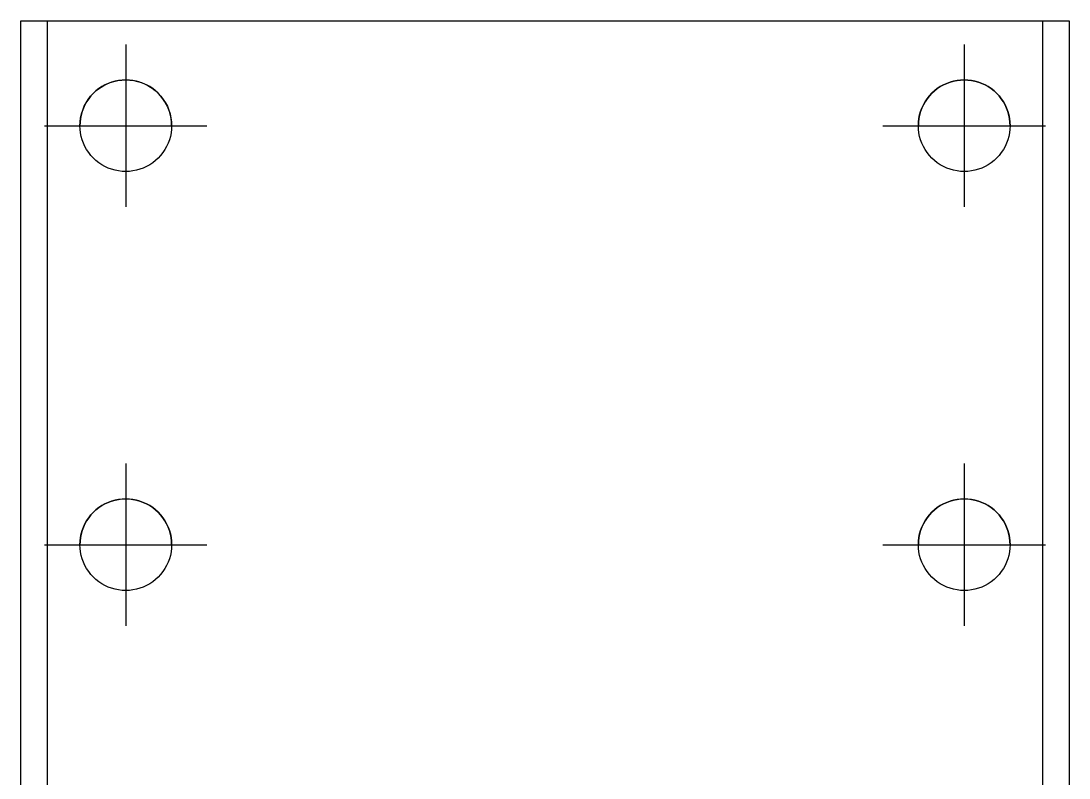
# Model space of a CAD drawing. Extents: x 0 to 634, y -8 to 556.
# Drawn here: x 575.53 to 615.53, y 280.38 to 309.29 of the extents above; entities that cross this region are included whole.
import ezdxf

# ---------------------------------------------------------------- set-up
doc = ezdxf.new("R2010")
doc.units = 0
doc.header["$LTSCALE"] = 0.5
doc.linetypes.add('CENTER', pattern=[50.8, 31.75, -6.35, 6.35, -6.35])
doc.layers.add('MSM_CENTER', color=1, linetype='CENTER')
doc.layers.add('MSM_CONTINUOUS', color=7, linetype='CONTINUOUS')

msp = doc.modelspace()

# ---------------------------------------------------------------- linework, layer by layer
at = {"layer": 'MSM_CENTER'}
for p, q in [((579.526, 308.387), (579.526, 302.187)), ((611.526, 308.387), (611.526, 302.187)), ((576.426, 305.287), (582.626, 305.287)), ((608.426, 305.287), (614.626, 305.287)), ((579.526, 292.387), (579.526, 286.187)), ((611.526, 292.387), (611.526, 286.187)), ((576.426, 289.287), (582.626, 289.287)), ((608.426, 289.287), (614.626, 289.287))]:
    msp.add_line(p, q, dxfattribs=at)
at = {"layer": 'MSM_CONTINUOUS'}
for p, q in [((575.526, 278.287), (575.526, 309.287)), ((575.526, 309.287), (576.526, 309.287)), ((576.526, 309.287), (576.526, 278.287)), ((576.526, 309.287), (614.526, 309.287)), ((614.526, 278.287), (614.526, 309.287)), ((614.526, 309.287), (615.526, 309.287)), ((615.526, 309.287), (615.526, 278.287)), ((578.523, 306.721), (578.651, 306.803)), ((578.732, 306.846), (578.612, 306.779)), ((578.651, 306.803), (578.787, 306.873)), ((578.857, 306.904), (578.732, 306.846)), ((578.787, 306.873), (578.928, 306.932)), ((578.986, 306.951), (578.857, 306.904)), ((578.928, 306.932), (579.074, 306.978)), ((579.118, 306.988), (578.986, 306.951)), ((579.074, 306.978), (579.223, 307.011)), ((579.253, 307.015), (579.118, 306.988)), ((579.223, 307.011), (579.374, 307.031)), ((579.389, 307.031), (579.253, 307.015)), ((579.374, 307.031), (579.526, 307.037)), ((579.526, 307.037), (579.389, 307.031)), ((579.526, 307.037), (579.679, 307.031)), ((579.664, 307.031), (579.526, 307.037)), ((579.8, 307.015), (579.664, 307.031)), ((579.679, 307.031), (579.83, 307.011)), ((579.935, 306.988), (579.8, 307.015)), ((579.83, 307.011), (579.979, 306.978)), ((580.067, 306.951), (579.935, 306.988)), ((579.979, 306.978), (580.125, 306.932)), ((580.196, 306.904), (580.067, 306.951)), ((580.125, 306.932), (580.266, 306.873)), ((580.321, 306.846), (580.196, 306.904)), ((580.266, 306.873), (580.401, 306.803)), ((580.441, 306.779), (580.321, 306.846)), ((580.401, 306.803), (580.53, 306.721)), ((610.612, 306.78), (610.732, 306.847)), ((610.732, 306.846), (610.612, 306.779)), ((610.732, 306.847), (610.857, 306.904)), ((610.857, 306.904), (610.732, 306.846)), ((610.857, 306.904), (610.986, 306.952)), ((610.986, 306.951), (610.857, 306.904)), ((610.986, 306.952), (611.118, 306.989)), ((611.118, 306.988), (610.986, 306.951)), ((611.118, 306.989), (611.253, 307.016)), ((611.253, 307.015), (611.118, 306.988)), ((611.253, 307.016), (611.389, 307.032)), ((611.389, 307.031), (611.253, 307.015)), ((611.389, 307.032), (611.526, 307.037)), ((611.526, 307.037), (611.389, 307.031)), ((611.526, 307.037), (611.664, 307.032)), ((611.664, 307.031), (611.526, 307.037)), ((611.664, 307.032), (611.8, 307.016)), ((611.8, 307.015), (611.664, 307.031)), ((611.8, 307.016), (611.935, 306.989)), ((611.935, 306.988), (611.8, 307.015)), ((611.935, 306.989), (612.067, 306.952)), ((612.067, 306.951), (611.935, 306.988)), ((612.067, 306.952), (612.196, 306.904)), ((612.196, 306.904), (612.067, 306.951)), ((612.196, 306.904), (612.321, 306.847)), ((612.321, 306.846), (612.196, 306.904)), ((612.321, 306.847), (612.441, 306.78)), ((612.441, 306.779), (612.321, 306.846)), ((578.093, 306.291), (578.186, 306.412)), ((578.196, 306.423), (578.111, 306.315)), ((578.186, 306.412), (578.289, 306.525)), ((578.289, 306.524), (578.196, 306.423)), ((578.289, 306.525), (578.402, 306.628)), ((578.39, 306.617), (578.289, 306.524)), ((578.498, 306.703), (578.39, 306.617)), ((578.402, 306.628), (578.523, 306.721)), ((578.612, 306.779), (578.498, 306.703)), ((580.555, 306.703), (580.441, 306.779)), ((580.53, 306.721), (580.651, 306.628)), ((580.663, 306.617), (580.555, 306.703)), ((580.651, 306.628), (580.764, 306.525)), ((580.764, 306.524), (580.663, 306.617)), ((580.764, 306.525), (580.867, 306.412)), ((580.857, 306.423), (580.764, 306.524)), ((580.942, 306.315), (580.857, 306.423)), ((580.867, 306.412), (580.96, 306.291)), ((610.111, 306.316), (610.196, 306.424)), ((610.196, 306.423), (610.111, 306.315)), ((610.196, 306.424), (610.289, 306.525)), ((610.289, 306.524), (610.196, 306.423)), ((610.289, 306.525), (610.39, 306.618)), ((610.39, 306.617), (610.289, 306.524)), ((610.39, 306.618), (610.498, 306.703)), ((610.498, 306.703), (610.39, 306.617)), ((610.498, 306.703), (610.612, 306.78)), ((610.612, 306.779), (610.498, 306.703)), ((612.441, 306.78), (612.555, 306.703)), ((612.555, 306.703), (612.441, 306.779)), ((612.555, 306.703), (612.663, 306.618)), ((612.663, 306.617), (612.555, 306.703)), ((612.663, 306.618), (612.764, 306.525)), ((612.764, 306.524), (612.663, 306.617)), ((612.764, 306.525), (612.857, 306.424)), ((612.857, 306.423), (612.764, 306.524)), ((612.857, 306.424), (612.942, 306.316)), ((612.942, 306.315), (612.857, 306.423)), ((577.882, 305.886), (577.94, 306.027)), ((577.967, 306.081), (577.91, 305.956)), ((577.94, 306.027), (578.011, 306.162)), ((578.034, 306.201), (577.967, 306.081)), ((578.011, 306.162), (578.093, 306.291)), ((578.111, 306.315), (578.034, 306.201)), ((581.019, 306.201), (580.942, 306.315)), ((580.96, 306.291), (581.042, 306.162)), ((581.086, 306.081), (581.019, 306.201)), ((581.042, 306.162), (581.113, 306.027)), ((581.143, 305.956), (581.086, 306.081)), ((581.113, 306.027), (581.171, 305.886)), ((609.91, 305.957), (609.967, 306.082)), ((609.967, 306.081), (609.91, 305.956)), ((609.967, 306.082), (610.034, 306.202)), ((610.034, 306.201), (609.967, 306.081)), ((610.034, 306.202), (610.111, 306.316)), ((610.111, 306.315), (610.034, 306.201)), ((612.942, 306.316), (613.019, 306.202)), ((613.019, 306.201), (612.942, 306.315)), ((613.019, 306.202), (613.086, 306.082)), ((613.086, 306.081), (613.019, 306.201)), ((613.086, 306.082), (613.143, 305.957)), ((613.143, 305.956), (613.086, 306.081)), ((577.825, 305.695), (577.798, 305.561)), ((577.803, 305.591), (577.836, 305.74)), ((577.862, 305.828), (577.825, 305.695)), ((577.836, 305.74), (577.882, 305.886)), ((577.91, 305.956), (577.862, 305.828)), ((581.191, 305.828), (581.143, 305.956)), ((581.171, 305.886), (581.217, 305.74)), ((581.228, 305.695), (581.191, 305.828)), ((581.217, 305.74), (581.25, 305.591)), ((581.255, 305.561), (581.228, 305.695)), ((609.798, 305.561), (609.825, 305.696)), ((609.825, 305.695), (609.798, 305.561)), ((609.825, 305.696), (609.862, 305.828)), ((609.862, 305.828), (609.825, 305.695)), ((609.862, 305.828), (609.91, 305.957)), ((609.91, 305.956), (609.862, 305.828)), ((613.143, 305.957), (613.191, 305.828)), ((613.191, 305.828), (613.143, 305.956)), ((613.191, 305.828), (613.228, 305.696)), ((613.228, 305.695), (613.191, 305.828)), ((613.228, 305.696), (613.255, 305.561)), ((613.255, 305.561), (613.228, 305.695)), ((577.776, 305.287), (577.783, 305.44)), ((577.782, 305.424), (577.776, 305.287)), ((577.782, 305.15), (577.776, 305.287)), ((577.798, 305.561), (577.782, 305.424)), ((577.783, 305.44), (577.803, 305.591)), ((581.25, 305.591), (581.27, 305.44)), ((581.271, 305.424), (581.255, 305.561)), ((581.27, 305.44), (581.276, 305.287)), ((581.276, 305.287), (581.271, 305.424)), ((581.276, 305.287), (581.271, 305.15)), ((609.776, 305.287), (609.782, 305.425)), ((609.782, 305.424), (609.776, 305.287)), ((609.782, 305.15), (609.776, 305.287)), ((609.782, 305.425), (609.798, 305.561)), ((609.798, 305.561), (609.782, 305.424)), ((613.255, 305.561), (613.271, 305.425)), ((613.271, 305.424), (613.255, 305.561)), ((613.271, 305.425), (613.276, 305.287)), ((613.276, 305.287), (613.271, 305.424)), ((613.276, 305.287), (613.271, 305.15)), ((577.798, 305.014), (577.782, 305.15)), ((577.825, 304.879), (577.798, 305.014)), ((577.862, 304.747), (577.825, 304.879)), ((581.228, 304.879), (581.191, 304.747)), ((581.255, 305.014), (581.228, 304.879)), ((581.271, 305.15), (581.255, 305.014)), ((609.798, 305.014), (609.782, 305.15)), ((609.825, 304.879), (609.798, 305.014)), ((609.862, 304.747), (609.825, 304.879)), ((613.228, 304.879), (613.191, 304.747)), ((613.255, 305.014), (613.228, 304.879)), ((613.271, 305.15), (613.255, 305.014)), ((577.91, 304.618), (577.862, 304.747)), ((577.967, 304.493), (577.91, 304.618)), ((578.034, 304.373), (577.967, 304.493)), ((581.086, 304.493), (581.019, 304.373)), ((581.143, 304.618), (581.086, 304.493)), ((581.191, 304.747), (581.143, 304.618)), ((609.91, 304.618), (609.862, 304.747)), ((609.967, 304.493), (609.91, 304.618)), ((610.034, 304.373), (609.967, 304.493)), ((613.086, 304.493), (613.019, 304.373)), ((613.143, 304.618), (613.086, 304.493)), ((613.191, 304.747), (613.143, 304.618)), ((578.111, 304.259), (578.034, 304.373)), ((578.196, 304.151), (578.111, 304.259)), ((578.289, 304.05), (578.196, 304.151)), ((578.39, 303.957), (578.289, 304.05)), ((580.764, 304.05), (580.663, 303.957)), ((580.857, 304.151), (580.764, 304.05)), ((580.942, 304.259), (580.857, 304.151)), ((581.019, 304.373), (580.942, 304.259)), ((610.111, 304.259), (610.034, 304.373)), ((610.196, 304.151), (610.111, 304.259)), ((610.289, 304.05), (610.196, 304.151)), ((610.39, 303.957), (610.289, 304.05)), ((612.764, 304.05), (612.663, 303.957)), ((612.857, 304.151), (612.764, 304.05)), ((612.942, 304.259), (612.857, 304.151)), ((613.019, 304.373), (612.942, 304.259)), ((578.498, 303.872), (578.39, 303.957)), ((578.612, 303.795), (578.498, 303.872)), ((578.732, 303.728), (578.612, 303.795)), ((578.857, 303.671), (578.732, 303.728)), ((578.986, 303.623), (578.857, 303.671)), ((579.118, 303.586), (578.986, 303.623)), ((580.067, 303.623), (579.935, 303.586)), ((580.196, 303.671), (580.067, 303.623)), ((580.321, 303.728), (580.196, 303.671)), ((580.441, 303.795), (580.321, 303.728)), ((580.555, 303.872), (580.441, 303.795)), ((580.663, 303.957), (580.555, 303.872)), ((610.498, 303.872), (610.39, 303.957)), ((610.612, 303.795), (610.498, 303.872)), ((610.732, 303.728), (610.612, 303.795)), ((610.857, 303.671), (610.732, 303.728)), ((610.986, 303.623), (610.857, 303.671)), ((611.118, 303.586), (610.986, 303.623)), ((612.067, 303.623), (611.935, 303.586)), ((612.196, 303.671), (612.067, 303.623)), ((612.321, 303.728), (612.196, 303.671)), ((612.441, 303.795), (612.321, 303.728)), ((612.555, 303.872), (612.441, 303.795)), ((612.663, 303.957), (612.555, 303.872)), ((579.253, 303.559), (579.118, 303.586)), ((579.389, 303.543), (579.253, 303.559)), ((579.526, 303.537), (579.389, 303.543)), ((579.664, 303.543), (579.526, 303.537)), ((579.8, 303.559), (579.664, 303.543)), ((579.935, 303.586), (579.8, 303.559)), ((611.253, 303.559), (611.118, 303.586)), ((611.389, 303.543), (611.253, 303.559)), ((611.526, 303.537), (611.389, 303.543)), ((611.664, 303.543), (611.526, 303.537)), ((611.8, 303.559), (611.664, 303.543)), ((611.935, 303.586), (611.8, 303.559)), ((578.612, 290.78), (578.732, 290.847)), ((578.732, 290.846), (578.612, 290.779)), ((578.732, 290.847), (578.857, 290.904)), ((578.857, 290.904), (578.732, 290.846)), ((578.857, 290.904), (578.986, 290.952)), ((578.986, 290.951), (578.857, 290.904)), ((578.986, 290.952), (579.118, 290.989)), ((579.118, 290.988), (578.986, 290.951)), ((579.118, 290.989), (579.253, 291.016)), ((579.253, 291.015), (579.118, 290.988)), ((579.253, 291.016), (579.389, 291.032)), ((579.389, 291.031), (579.253, 291.015)), ((579.389, 291.032), (579.526, 291.037)), ((579.526, 291.037), (579.389, 291.031)), ((579.526, 291.037), (579.664, 291.032)), ((579.664, 291.031), (579.526, 291.037)), ((579.664, 291.032), (579.8, 291.016)), ((579.8, 291.015), (579.664, 291.031)), ((579.8, 291.016), (579.935, 290.989)), ((579.935, 290.988), (579.8, 291.015)), ((579.935, 290.989), (580.067, 290.952)), ((580.067, 290.951), (579.935, 290.988)), ((580.067, 290.952), (580.196, 290.904)), ((580.196, 290.904), (580.067, 290.951)), ((580.196, 290.904), (580.321, 290.847)), ((580.321, 290.846), (580.196, 290.904)), ((580.321, 290.847), (580.441, 290.78)), ((580.441, 290.779), (580.321, 290.846)), ((610.612, 290.78), (610.732, 290.847)), ((610.732, 290.846), (610.612, 290.779)), ((610.732, 290.847), (610.857, 290.904)), ((610.857, 290.904), (610.732, 290.846)), ((610.857, 290.904), (610.986, 290.952)), ((610.986, 290.951), (610.857, 290.904)), ((610.986, 290.952), (611.118, 290.989)), ((611.118, 290.988), (610.986, 290.951)), ((611.118, 290.989), (611.253, 291.016)), ((611.253, 291.015), (611.118, 290.988)), ((611.253, 291.016), (611.389, 291.032)), ((611.389, 291.031), (611.253, 291.015)), ((611.389, 291.032), (611.526, 291.037)), ((611.526, 291.037), (611.389, 291.031)), ((611.526, 291.037), (611.664, 291.032)), ((611.664, 291.031), (611.526, 291.037)), ((611.664, 291.032), (611.8, 291.016)), ((611.8, 291.015), (611.664, 291.031)), ((611.8, 291.016), (611.935, 290.989)), ((611.935, 290.988), (611.8, 291.015)), ((611.935, 290.989), (612.067, 290.952)), ((612.067, 290.951), (611.935, 290.988)), ((612.067, 290.952), (612.196, 290.904)), ((612.196, 290.904), (612.067, 290.951)), ((612.196, 290.904), (612.321, 290.847)), ((612.321, 290.846), (612.196, 290.904)), ((612.321, 290.847), (612.441, 290.78)), ((612.441, 290.779), (612.321, 290.846)), ((578.111, 290.316), (578.196, 290.424)), ((578.196, 290.423), (578.111, 290.315)), ((578.196, 290.424), (578.289, 290.525)), ((578.289, 290.524), (578.196, 290.423)), ((578.289, 290.525), (578.39, 290.618)), ((578.39, 290.617), (578.289, 290.524)), ((578.39, 290.618), (578.498, 290.703)), ((578.498, 290.703), (578.39, 290.617)), ((578.498, 290.703), (578.612, 290.78)), ((578.612, 290.779), (578.498, 290.703)), ((580.441, 290.78), (580.555, 290.703)), ((580.555, 290.703), (580.441, 290.779)), ((580.555, 290.703), (580.663, 290.618)), ((580.663, 290.617), (580.555, 290.703)), ((580.663, 290.618), (580.764, 290.525)), ((580.764, 290.524), (580.663, 290.617)), ((580.764, 290.525), (580.857, 290.424)), ((580.857, 290.423), (580.764, 290.524)), ((580.857, 290.424), (580.942, 290.316)), ((580.942, 290.315), (580.857, 290.423)), ((610.111, 290.316), (610.196, 290.424)), ((610.196, 290.423), (610.111, 290.315)), ((610.196, 290.424), (610.289, 290.525)), ((610.289, 290.524), (610.196, 290.423)), ((610.289, 290.525), (610.39, 290.618)), ((610.39, 290.617), (610.289, 290.524)), ((610.39, 290.618), (610.498, 290.703)), ((610.498, 290.703), (610.39, 290.617)), ((610.498, 290.703), (610.612, 290.78)), ((610.612, 290.779), (610.498, 290.703)), ((612.441, 290.78), (612.555, 290.703)), ((612.555, 290.703), (612.441, 290.779)), ((612.555, 290.703), (612.663, 290.618)), ((612.663, 290.617), (612.555, 290.703)), ((612.663, 290.618), (612.764, 290.525)), ((612.764, 290.524), (612.663, 290.617)), ((612.764, 290.525), (612.857, 290.424)), ((612.857, 290.423), (612.764, 290.524)), ((612.857, 290.424), (612.942, 290.316)), ((612.942, 290.315), (612.857, 290.423)), ((577.91, 289.957), (577.967, 290.082)), ((577.967, 290.081), (577.91, 289.956)), ((577.967, 290.082), (578.034, 290.202)), ((578.034, 290.201), (577.967, 290.081)), ((578.034, 290.202), (578.111, 290.316)), ((578.111, 290.315), (578.034, 290.201)), ((580.942, 290.316), (581.019, 290.202)), ((581.019, 290.201), (580.942, 290.315)), ((581.019, 290.202), (581.086, 290.082)), ((581.086, 290.081), (581.019, 290.201)), ((581.086, 290.082), (581.143, 289.957)), ((581.143, 289.956), (581.086, 290.081)), ((609.91, 289.957), (609.967, 290.082)), ((609.967, 290.081), (609.91, 289.956)), ((609.967, 290.082), (610.034, 290.202)), ((610.034, 290.201), (609.967, 290.081)), ((610.034, 290.202), (610.111, 290.316)), ((610.111, 290.315), (610.034, 290.201)), ((612.942, 290.316), (613.019, 290.202)), ((613.019, 290.201), (612.942, 290.315)), ((613.019, 290.202), (613.086, 290.082)), ((613.086, 290.081), (613.019, 290.201)), ((613.086, 290.082), (613.143, 289.957)), ((613.143, 289.956), (613.086, 290.081)), ((577.798, 289.561), (577.825, 289.696)), ((577.825, 289.695), (577.798, 289.561)), ((577.825, 289.696), (577.862, 289.828)), ((577.862, 289.828), (577.825, 289.695)), ((577.862, 289.828), (577.91, 289.957)), ((577.91, 289.956), (577.862, 289.828)), ((581.143, 289.957), (581.191, 289.828)), ((581.191, 289.828), (581.143, 289.956)), ((581.191, 289.828), (581.228, 289.696)), ((581.228, 289.695), (581.191, 289.828)), ((581.228, 289.696), (581.255, 289.561)), ((581.255, 289.561), (581.228, 289.695)), ((609.798, 289.561), (609.825, 289.696)), ((609.825, 289.695), (609.798, 289.561)), ((609.825, 289.696), (609.862, 289.828)), ((609.862, 289.828), (609.825, 289.695)), ((609.862, 289.828), (609.91, 289.957)), ((609.91, 289.956), (609.862, 289.828)), ((613.143, 289.957), (613.191, 289.828)), ((613.191, 289.828), (613.143, 289.956)), ((613.191, 289.828), (613.228, 289.696)), ((613.228, 289.695), (613.191, 289.828)), ((613.228, 289.696), (613.255, 289.561)), ((613.255, 289.561), (613.228, 289.695)), ((577.776, 289.287), (577.782, 289.425)), ((577.782, 289.424), (577.776, 289.287)), ((577.782, 289.15), (577.776, 289.287)), ((577.782, 289.425), (577.798, 289.561)), ((577.798, 289.561), (577.782, 289.424)), ((581.255, 289.561), (581.271, 289.425)), ((581.271, 289.424), (581.255, 289.561)), ((581.271, 289.425), (581.276, 289.287)), ((581.276, 289.287), (581.271, 289.424)), ((581.276, 289.287), (581.271, 289.15)), ((609.776, 289.287), (609.782, 289.425)), ((609.782, 289.424), (609.776, 289.287)), ((609.782, 289.15), (609.776, 289.287)), ((609.782, 289.425), (609.798, 289.561)), ((609.798, 289.561), (609.782, 289.424)), ((613.255, 289.561), (613.271, 289.425)), ((613.271, 289.424), (613.255, 289.561)), ((613.271, 289.425), (613.276, 289.287)), ((613.276, 289.287), (613.271, 289.424)), ((613.276, 289.287), (613.271, 289.15)), ((577.798, 289.014), (577.782, 289.15)), ((577.825, 288.879), (577.798, 289.014)), ((577.862, 288.747), (577.825, 288.879)), ((581.228, 288.879), (581.191, 288.747)), ((581.255, 289.014), (581.228, 288.879)), ((581.271, 289.15), (581.255, 289.014)), ((609.798, 289.014), (609.782, 289.15)), ((609.825, 288.879), (609.798, 289.014)), ((609.862, 288.747), (609.825, 288.879)), ((613.228, 288.879), (613.191, 288.747)), ((613.255, 289.014), (613.228, 288.879)), ((613.271, 289.15), (613.255, 289.014)), ((577.91, 288.618), (577.862, 288.747)), ((577.967, 288.493), (577.91, 288.618)), ((578.034, 288.373), (577.967, 288.493)), ((581.086, 288.493), (581.019, 288.373)), ((581.143, 288.618), (581.086, 288.493)), ((581.191, 288.747), (581.143, 288.618)), ((609.91, 288.618), (609.862, 288.747)), ((609.967, 288.493), (609.91, 288.618)), ((610.034, 288.373), (609.967, 288.493)), ((613.086, 288.493), (613.019, 288.373)), ((613.143, 288.618), (613.086, 288.493)), ((613.191, 288.747), (613.143, 288.618)), ((578.111, 288.259), (578.034, 288.373)), ((578.196, 288.151), (578.111, 288.259)), ((578.289, 288.05), (578.196, 288.151)), ((578.39, 287.957), (578.289, 288.05)), ((580.764, 288.05), (580.663, 287.957)), ((580.857, 288.151), (580.764, 288.05)), ((580.942, 288.259), (580.857, 288.151)), ((581.019, 288.373), (580.942, 288.259)), ((610.111, 288.259), (610.034, 288.373)), ((610.196, 288.151), (610.111, 288.259)), ((610.289, 288.05), (610.196, 288.151)), ((610.39, 287.957), (610.289, 288.05)), ((612.764, 288.05), (612.663, 287.957)), ((612.857, 288.151), (612.764, 288.05)), ((612.942, 288.259), (612.857, 288.151)), ((613.019, 288.373), (612.942, 288.259)), ((578.498, 287.872), (578.39, 287.957)), ((578.612, 287.795), (578.498, 287.872)), ((578.732, 287.728), (578.612, 287.795)), ((578.857, 287.671), (578.732, 287.728)), ((578.986, 287.623), (578.857, 287.671)), ((579.118, 287.586), (578.986, 287.623)), ((580.067, 287.623), (579.935, 287.586)), ((580.196, 287.671), (580.067, 287.623)), ((580.321, 287.728), (580.196, 287.671)), ((580.441, 287.795), (580.321, 287.728)), ((580.555, 287.872), (580.441, 287.795)), ((580.663, 287.957), (580.555, 287.872)), ((610.498, 287.872), (610.39, 287.957)), ((610.612, 287.795), (610.498, 287.872)), ((610.732, 287.728), (610.612, 287.795)), ((610.857, 287.671), (610.732, 287.728)), ((610.986, 287.623), (610.857, 287.671)), ((611.118, 287.586), (610.986, 287.623)), ((612.067, 287.623), (611.935, 287.586)), ((612.196, 287.671), (612.067, 287.623)), ((612.321, 287.728), (612.196, 287.671)), ((612.441, 287.795), (612.321, 287.728)), ((612.555, 287.872), (612.441, 287.795)), ((612.663, 287.957), (612.555, 287.872)), ((579.253, 287.559), (579.118, 287.586)), ((579.389, 287.543), (579.253, 287.559)), ((579.526, 287.537), (579.389, 287.543)), ((579.664, 287.543), (579.526, 287.537)), ((579.8, 287.559), (579.664, 287.543)), ((579.935, 287.586), (579.8, 287.559)), ((611.253, 287.559), (611.118, 287.586)), ((611.389, 287.543), (611.253, 287.559)), ((611.526, 287.537), (611.389, 287.543)), ((611.664, 287.543), (611.526, 287.537)), ((611.8, 287.559), (611.664, 287.543)), ((611.935, 287.586), (611.8, 287.559))]:
    msp.add_line(p, q, dxfattribs=at)

doc.saveas('drawing.dxf')
